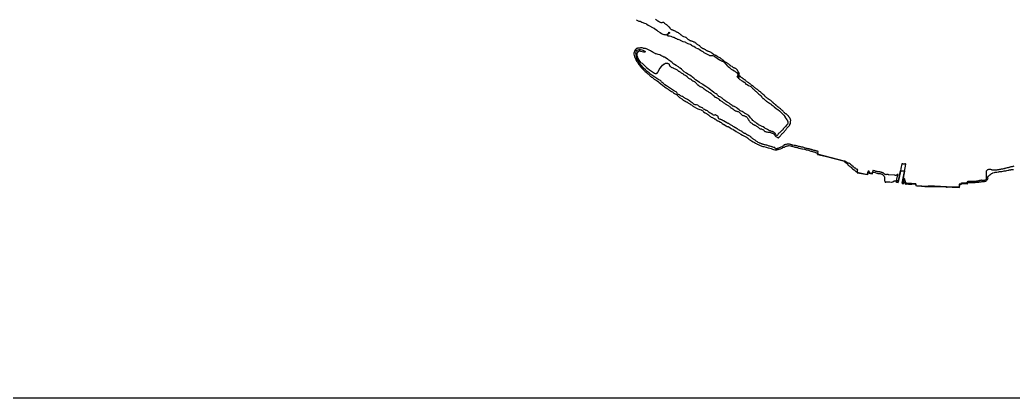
# Model space of a CAD drawing. Extents: x 0 to 800, y 146 to 730.
# Drawn here: x 288.4 to 442.8, y 146 to 204.8 of the extents above; entities that cross this region are included whole.
import ezdxf

# ---------------------------------------------------------------- set-up
doc = ezdxf.new("R2010")
doc.units = 0
doc.layers.get('0').update_dxf_attribs({"linetype": 'CONTINUOUS'})

msp = doc.modelspace()

# ---------------------------------------------------------------- linework, layer by layer
at = {"color": 7}
msp.add_lwpolyline([(0, 730), (800, 730), (800, 146), (0, 146), (0, 730)], dxfattribs=at)
at = {"color": 3}
msp.add_lwpolyline([(384.25, 204.784375), (384.315625, 204.725), (384.396875, 204.675), (384.490625, 204.634375), (384.603125, 204.590625), (384.65, 204.578125), (384.725, 204.571875), (384.825, 204.55625), (384.95, 204.509375), (385.109375, 204.428125), (385.5125, 204.25625), (385.6875, 204.190625), (385.759375, 204.15625), (385.871875, 204.08125), (386.09375, 203.95625), (386.4625, 203.721875), (386.51875, 203.6875), (386.725, 203.59375), (386.825, 203.55625), (386.953125, 203.5), (386.99375, 203.475), (387.071875, 203.409375), (387.4375, 203.15625), (387.59375, 203.0375), (387.94375, 202.8), (388.1625, 202.65625), (388.259375, 202.6), (388.371875, 202.540625), (388.4875, 202.5125), (388.6, 202.50625), (388.65, 202.496875), (388.73125, 202.471875), (388.8, 202.459375), (388.878125, 202.459375), (388.925, 202.465625), (388.971875, 202.478125), (389.04375, 202.50625), (389.096875, 202.584375), (389.13125, 202.61875), (389.24375, 202.703125), (389.259375, 202.71875), (389.26875, 202.740625), (389.26875, 202.76875), (389.259375, 202.8125), (389.284375, 202.85), (389.309375, 202.853125), (389.328125, 202.846875), (389.359375, 202.8125), (389.375, 202.790625), (389.3875, 202.74375), (389.390625, 202.696875), (389.371875, 202.68125), (389.265625, 202.653125), (389.221875, 202.6125), (389.1, 202.490625), (389.075, 202.45), (389.071875, 202.425), (389.078125, 202.35), (389.103125, 202.309375), (389.121875, 202.296875), (389.171875, 202.2875), (389.25, 202.2875), (389.325, 202.284375), (389.40625, 202.26875), (389.615625, 202.2125), (389.78125, 202.15), (389.9625, 202.096875), (390.009375, 202.075), (390.040625, 202.065625), (390.15, 202.021875), (390.3125, 201.925), (390.459375, 201.8625), (390.596875, 201.796875), (390.665625, 201.7625), (390.8375, 201.696875), (390.9875, 201.65), (391.0625, 201.61875), (391.265625, 201.49375), (391.36875, 201.45), (391.459375, 201.415625), (391.7625, 201.334375), (391.859375, 201.3), (391.953125, 201.25), (392.13125, 201.140625), (392.2375, 201.090625), (392.378125, 201.0375), (392.59375, 200.978125), (392.64375, 200.953125), (392.696875, 200.921875), (392.83125, 200.83125), (392.984375, 200.759375), (393.121875, 200.70625), (393.1625, 200.684375), (393.35625, 200.521875), (393.45, 200.459375), (393.503125, 200.43125), (393.728125, 200.34375), (393.80625, 200.31875), (393.8875, 200.2875), (393.984375, 200.23125), (394.203125, 200.071875), (394.378125, 199.96875), (394.55625, 199.846875), (394.746875, 199.703125), (394.815625, 199.653125), (394.9125, 199.6), (395.015625, 199.55), (395.14375, 199.48125), (395.225, 199.428125), (395.334375, 199.365625), (395.534375, 199.271875), (395.59375, 199.246875), (395.6625, 199.228125), (395.7625, 199.215625), (395.85625, 199.23125), (395.90625, 199.25), (395.959375, 199.25625), (396.040625, 199.25), (396.1, 199.234375), (396.228125, 199.1875), (396.34375, 199.128125), (396.45625, 199.059375), (396.80625, 198.81875), (397.175, 198.584375), (397.3, 198.509375), (397.459375, 198.428125), (397.58125, 198.378125), (397.671875, 198.334375), (397.765625, 198.275), (397.865625, 198.184375), (398.03125, 198.003125), (398.203125, 197.834375), (398.371875, 197.646875), (398.446875, 197.575), (398.525, 197.50625), (398.69375, 197.384375), (398.71875, 197.365625), (398.89375, 197.190625), (398.9625, 197.134375), (399.075, 197.0625), (399.246875, 196.98125), (399.459375, 196.85625), (399.528125, 196.809375), (399.603125, 196.746875), (399.66875, 196.70625), (399.8625, 196.6), (399.88125, 196.5875), (399.890625, 196.56875), (399.896875, 196.54375), (399.89375, 196.496875), (399.9, 196.446875), (399.909375, 196.425), (399.928125, 196.409375), (399.95, 196.409375), (399.99375, 196.425), (400.040625, 196.4125), (400.059375, 196.396875), (400.071875, 196.375), (400.10625, 196.234375), (400.10625, 196.1875), (400.1, 196.1625), (400.0625, 196.08125), (400.009375, 196.01875), (399.975, 195.953125), (399.971875, 195.90625), (399.978125, 195.88125), (399.996875, 195.8375), (400.05, 195.759375), (400.0875, 195.71875), (400.165625, 195.65625), (400.34375, 195.525), (400.7125, 195.29375), (401.08125, 195.05625), (401.125, 195.028125), (401.175, 194.98125), (401.19375, 194.9375), (401.2, 194.884375), (401.2125, 194.8375), (401.228125, 194.8125), (401.265625, 194.778125), (401.29375, 194.7625), (401.44375, 194.7125), (401.69375, 194.59375), (401.940625, 194.453125), (402.01875, 194.39375), (402.178125, 194.259375), (402.234375, 194.196875), (402.31875, 194.1125), (402.396875, 194.046875), (402.4375, 194.021875), (402.559375, 193.89375), (402.65625, 193.80625), (402.778125, 193.70625), (402.859375, 193.63125), (402.99375, 193.525), (403.3, 193.23125), (403.43125, 193.121875), (403.528125, 193.034375), (403.59375, 192.965625), (403.7625, 192.753125), (403.840625, 192.665625), (403.925, 192.578125), (403.9875, 192.53125), (404.0625, 192.4875), (404.259375, 192.31875), (404.328125, 192.25), (404.40625, 192.1875), (404.49375, 192.128125), (404.778125, 191.95625), (405.08125, 191.74375), (405.171875, 191.665625), (405.275, 191.584375), (405.340625, 191.540625), (405.503125, 191.403125), (405.65625, 191.2625), (405.984375, 191), (406.153125, 190.871875), (406.215625, 190.834375), (406.48125, 190.6375), (406.5375, 190.590625), (406.7625, 190.375), (406.953125, 190.159375), (407.096875, 190.01875), (407.16875, 189.9375), (407.296875, 189.771875), (407.340625, 189.7125), (407.409375, 189.571875), (407.453125, 189.503125), (407.503125, 189.44375), (407.525, 189.4), (407.646875, 189.234375), (407.721875, 189.1125), (407.75625, 189.046875), (407.765625, 188.996875), (407.778125, 188.875), (407.784375, 188.76875), (407.784375, 188.728125), (407.771875, 188.646875), (407.746875, 188.56875), (407.725, 188.528125), (407.684375, 188.490625), (407.6375, 188.465625), (407.596875, 188.43125), (407.46875, 188.253125), (407.375, 188.1375), (407.240625, 187.990625), (407.08125, 187.84375), (407.05, 187.80625), (407.025, 187.7625), (407, 187.7), (406.9875, 187.678125), (406.94375, 187.640625), (406.88125, 187.6), (406.8, 187.534375), (406.7625, 187.490625), (406.721875, 187.428125), (406.709375, 187.409375), (406.634375, 187.353125), (406.565625, 187.275), (406.496875, 187.228125), (406.475, 187.2125), (406.409375, 187.140625), (406.35625, 187.09375), (406.30625, 187.040625), (406.275, 187), (406.234375, 186.909375), (406.221875, 186.890625), (406.178125, 186.8375), (406.140625, 186.809375), (406.11875, 186.803125), (406.075, 186.8125), (405.9875, 186.853125), (405.94375, 186.884375), (405.928125, 186.90625), (405.89375, 187.021875), (405.8625, 187.090625), (405.828125, 187.1375), (405.721875, 187.234375), (405.65, 187.2875), (405.596875, 187.321875), (405.534375, 187.353125), (405.4, 187.4125), (405.325, 187.440625), (405.128125, 187.496875), (405.06875, 187.5125), (404.975, 187.5375), (404.778125, 187.628125), (404.603125, 187.721875), (404.228125, 187.946875), (404.146875, 187.99375), (403.928125, 188.15), (403.784375, 188.225), (403.396875, 188.3875), (403.321875, 188.415625), (403.23125, 188.465625), (403.190625, 188.49375), (402.99375, 188.6625), (402.809375, 188.809375), (402.725, 188.871875), (402.625, 188.934375), (402.559375, 188.98125), (402.45, 189.075), (402.3625, 189.159375), (402.234375, 189.303125), (402.11875, 189.41875), (401.996875, 189.546875), (401.871875, 189.690625), (401.846875, 189.759375), (401.70625, 189.896875), (401.64375, 189.94375), (401.5375, 190.015625), (401.446875, 190.075), (401.359375, 190.121875), (401.15625, 190.215625), (401.0875, 190.253125), (401.025, 190.296875), (400.890625, 190.40625), (400.81875, 190.45), (400.6625, 190.53125), (400.53125, 190.609375), (400.346875, 190.703125), (400.225, 190.79375), (400.03125, 190.93125), (399.9375, 191.009375), (399.809375, 191.121875), (399.6875, 191.203125), (399.56875, 191.275), (399.51875, 191.296875), (399.46875, 191.3125), (399.33125, 191.346875), (399.25, 191.38125), (399.178125, 191.421875), (399.13125, 191.453125), (398.98125, 191.571875), (398.84375, 191.696875), (398.7375, 191.778125), (398.653125, 191.8375), (398.56875, 191.8875), (398.45, 191.946875), (398.3625, 192.003125), (398.196875, 192.09375), (398.078125, 192.16875), (397.990625, 192.23125), (397.84375, 192.34375), (397.759375, 192.415625), (397.55625, 192.603125), (397.478125, 192.653125), (397.35, 192.7375), (397.084375, 192.8875), (397.0375, 192.925), (396.971875, 192.98125), (396.86875, 193.090625), (396.784375, 193.1625), (396.640625, 193.265625), (396.446875, 193.36875), (396.3625, 193.421875), (396.303125, 193.4625), (395.959375, 193.75), (395.83125, 193.846875), (395.496875, 194.11875), (395.35, 194.225), (395.046875, 194.396875), (394.803125, 194.55), (394.571875, 194.709375), (394.5125, 194.75625), (394.40625, 194.828125), (394.05, 195.0625), (393.675, 195.309375), (393.453125, 195.434375), (393.3875, 195.4875), (393.2375, 195.65), (393.15625, 195.73125), (393.0375, 195.8375), (392.9875, 195.875), (392.903125, 195.9375), (392.78125, 196.01875), (392.53125, 196.159375), (392.359375, 196.278125), (392.240625, 196.353125), (392.040625, 196.4875), (391.68125, 196.721875), (391.559375, 196.825), (391.23125, 197.103125), (391.04375, 197.271875), (390.96875, 197.3375), (390.809375, 197.45625), (390.428125, 197.690625), (390.14375, 197.84375), (390.05, 197.909375), (389.93125, 198.00625), (389.85625, 198.08125), (389.796875, 198.134375), (389.659375, 198.246875), (389.396875, 198.440625), (389.30625, 198.51875), (389.165625, 198.63125), (389.08125, 198.6875), (388.859375, 198.821875), (388.5875, 198.9625), (388.50625, 198.996875), (388.446875, 199.028125), (388.40625, 199.053125), (388.353125, 199.096875), (388.265625, 199.146875), (388.05, 199.24375), (387.878125, 199.315625), (387.65, 199.378125), (387.3375, 199.484375), (387.209375, 199.5125), (387.146875, 199.540625), (387.065625, 199.590625), (386.953125, 199.671875), (386.903125, 199.7), (386.859375, 199.709375), (386.8375, 199.721875), (386.6875, 199.828125), (386.6, 199.875), (386.415625, 199.959375), (386.034375, 200.140625), (385.903125, 200.21875), (385.825, 200.25), (385.7375, 200.284375), (385.678125, 200.3), (385.590625, 200.315625), (385.3625, 200.3375), (385.2875, 200.353125), (385.146875, 200.4), (385.0375, 200.425), (384.990625, 200.43125), (384.915625, 200.43125), (384.8625, 200.428125), (384.765625, 200.396875), (384.640625, 200.378125), (384.49375, 200.384375), (384.434375, 200.375), (384.346875, 200.346875), (384.278125, 200.31875), (384.2125, 200.271875), (384.121875, 200.1875), (384.084375, 200.14375), (384.00625, 200.015625), (383.953125, 199.921875), (383.925, 199.8625), (383.89375, 199.746875), (383.85625, 199.58125), (383.85, 199.50625), (383.85625, 199.421875), (383.890625, 199.259375), (383.959375, 199.05), (384.03125, 198.865625), (384.225, 198.48125), (384.315625, 198.325), (384.35625, 198.26875), (384.409375, 198.2), (384.459375, 198.11875), (384.53125, 197.96875), (384.590625, 197.89375), (384.715625, 197.7375), (384.85, 197.55625), (384.99375, 197.371875), (385.090625, 197.265625), (385.24375, 197.115625), (385.3375, 197.003125), (385.384375, 196.95625), (385.50625, 196.86875), (385.625, 196.759375), (385.75625, 196.621875), (385.921875, 196.4875), (386.075, 196.375), (386.16875, 196.29375), (386.23125, 196.23125), (386.321875, 196.134375), (386.396875, 196.04375), (386.484375, 195.965625), (386.596875, 195.8875), (386.6625, 195.846875), (386.728125, 195.8), (386.91875, 195.6375), (386.996875, 195.578125), (387.08125, 195.525), (387.234375, 195.45625), (387.31875, 195.40625), (387.4875, 195.2875), (387.659375, 195.125), (387.759375, 195.046875), (388.0125, 194.859375), (388.353125, 194.5875), (388.49375, 194.4625), (388.621875, 194.35625), (388.8625, 194.184375), (388.971875, 194.11875), (389.009375, 194.0875), (389.05625, 194.034375), (389.175, 193.978125), (389.2625, 193.925), (389.375, 193.86875), (389.553125, 193.7625), (389.70625, 193.65625), (389.83125, 193.58125), (390.015625, 193.453125), (390.184375, 193.321875), (390.25625, 193.278125), (390.36875, 193.225), (390.45625, 193.171875), (390.5125, 193.134375), (390.559375, 193.09375), (390.721875, 192.90625), (390.790625, 192.84375), (390.946875, 192.71875), (391.29375, 192.48125), (391.48125, 192.359375), (391.5875, 192.28125), (391.734375, 192.19375), (391.765625, 192.18125), (391.821875, 192.153125), (391.890625, 192.10625), (391.98125, 192.053125), (392.059375, 192.0125), (392.140625, 191.96875), (392.190625, 191.934375), (392.275, 191.865625), (392.321875, 191.834375), (392.459375, 191.76875), (392.565625, 191.709375), (392.6625, 191.640625), (392.79375, 191.559375), (392.9, 191.478125), (392.965625, 191.41875), (393.046875, 191.359375), (393.1375, 191.296875), (393.20625, 191.25625), (393.596875, 191.05), (393.7125, 190.98125), (393.78125, 190.946875), (393.965625, 190.890625), (394.096875, 190.8625), (394.2875, 190.8), (394.359375, 190.765625), (394.484375, 190.68125), (394.5625, 190.61875), (394.60625, 190.575), (394.66875, 190.4875), (394.684375, 190.46875), (394.953125, 190.315625), (395.0375, 190.271875), (395.15625, 190.221875), (395.21875, 190.190625), (395.309375, 190.134375), (395.43125, 190.040625), (395.484375, 189.9875), (395.565625, 189.8875), (395.671875, 189.790625), (395.740625, 189.746875), (395.884375, 189.675), (396.059375, 189.60625), (396.125, 189.571875), (396.309375, 189.44375), (396.35625, 189.415625), (396.4625, 189.371875), (396.515625, 189.346875), (396.540625, 189.33125), (396.665625, 189.21875), (396.790625, 189.134375), (396.840625, 189.103125), (396.91875, 189.065625), (397.05, 189.009375), (397.303125, 188.884375), (397.4, 188.825), (397.578125, 188.690625), (397.81875, 188.53125), (397.903125, 188.49375), (398.103125, 188.378125), (398.18125, 188.321875), (398.35625, 188.215625), (398.4, 188.19375), (398.446875, 188.184375), (398.5125, 188.18125), (398.553125, 188.171875), (398.60625, 188.15), (398.81875, 188.00625), (398.9375, 187.90625), (398.9875, 187.86875), (399.034375, 187.8375), (399.21875, 187.7625), (399.30625, 187.715625), (399.53125, 187.571875), (399.734375, 187.43125), (400.1, 187.209375), (400.4875, 187), (400.721875, 186.86875), (400.921875, 186.775), (401.13125, 186.653125), (401.265625, 186.584375), (401.35625, 186.53125), (401.44375, 186.465625), (401.515625, 186.415625), (401.646875, 186.309375), (401.7, 186.25625), (401.765625, 186.203125), (401.965625, 186.0875), (402.159375, 185.959375), (402.3875, 185.825), (402.48125, 185.759375), (402.590625, 185.696875), (402.775, 185.60625), (402.959375, 185.4875), (403.025, 185.45625), (403.2, 185.40625), (403.265625, 185.378125), (403.46875, 185.25), (403.496875, 185.234375), (403.9, 185.1125), (404.05625, 185.078125), (404.43125, 184.96875), (404.575, 184.94375), (404.734375, 184.9125), (404.80625, 184.896875), (405.178125, 184.778125), (405.29375, 184.725), (405.384375, 184.6875), (405.565625, 184.63125), (405.74375, 184.6), (405.96875, 184.59375), (406.075, 184.6), (406.175, 184.60625), (406.290625, 184.625), (406.43125, 184.659375), (406.625, 184.725), (406.89375, 184.846875), (407.021875, 184.915625), (407.159375, 184.965625), (407.271875, 185.009375), (407.340625, 185.04375), (407.446875, 185.109375), (407.521875, 185.146875), (407.5875, 185.171875), (407.6625, 185.184375), (407.7625, 185.209375), (407.84375, 185.221875), (407.946875, 185.228125), (408.003125, 185.225), (408.184375, 185.20625), (408.26875, 185.190625), (408.375, 185.1625), (408.44375, 185.140625), (408.546875, 185.096875), (408.759375, 185.028125), (408.859375, 185), (409.025, 184.98125), (409.196875, 184.93125), (409.3, 184.915625), (409.521875, 184.859375), (409.78125, 184.809375), (409.946875, 184.75625), (410.078125, 184.725), (410.38125, 184.66875), (410.553125, 184.61875), (410.6375, 184.596875), (410.753125, 184.58125), (411.003125, 184.50625), (411.09375, 184.4875), (411.3875, 184.390625), (411.45625, 184.3625), (411.6125, 184.328125), (411.778125, 184.271875), (411.9, 184.240625), (412.075, 184.18125), (412.275, 184.1), (412.43125, 184.03125), (412.40625, 183.875), (413.590625, 183.578125), (415.19375, 183.1625), (416.41875, 182.85), (416.534375, 182.834375), (416.546875, 182.790625), (416.6, 182.728125), (416.653125, 182.690625), (416.69375, 182.675), (416.828125, 182.58125), (416.9375, 182.484375), (417, 182.421875), (417.0625, 182.346875), (417.115625, 182.3), (417.14375, 182.2625), (417.196875, 182.178125), (417.228125, 182.14375), (417.3, 182.11875), (417.35, 182.09375), (417.371875, 182.078125), (417.45625, 181.99375), (417.509375, 181.95), (417.575, 181.909375), (417.63125, 181.8625), (417.746875, 181.746875), (417.85625, 181.646875), (418.115625, 181.45), (418.165625, 181.409375), (418.25, 181.315625), (418.303125, 181.265625), (418.359375, 181.225), (418.425, 181.1875), (418.515625, 181.16875), (418.584375, 181.1625), (418.565625, 181.021875), (419.26875, 180.890625), (420.153125, 180.71875), (420.240625, 181.13125), (420.30625, 181.146875), (420.403125, 181.14375), (420.434375, 181.146875), (420.403125, 180.96875), (420.653125, 180.925), (420.93125, 180.86875), (420.96875, 181.1125), (421.078125, 181.103125), (421.134375, 181.090625), (421.38125, 181.034375), (421.60625, 180.975), (421.790625, 180.915625), (421.840625, 180.9), (421.9125, 180.890625), (422.003125, 180.89375), (422.05, 180.890625), (422.165625, 180.875), (422.259375, 180.85), (422.303125, 180.834375), (422.409375, 180.784375), (422.50625, 180.728125), (422.571875, 180.675), (422.64375, 180.60625), (422.721875, 180.51875), (422.759375, 180.4625), (422.809375, 180.353125), (422.834375, 180.253125), (422.840625, 180.20625), (422.8375, 180.134375), (422.81875, 179.996875), (422.815625, 179.90625), (422.821875, 179.8625), (422.890625, 179.628125), (422.90625, 179.5875), (422.91875, 179.56875), (422.9375, 179.55625), (422.9875, 179.55625), (423.028125, 179.565625), (423.096875, 179.596875), (423.140625, 179.609375), (423.20625, 179.609375), (423.39375, 179.59375), (423.55625, 179.590625), (423.653125, 179.584375), (423.840625, 179.565625), (423.884375, 179.5625), (423.93125, 179.565625), (424.065625, 179.6), (424.1125, 179.61875), (424.2875, 179.728125), (424.33125, 179.75), (424.375, 179.76875), (424.446875, 179.784375), (424.634375, 179.809375), (424.66875, 179.821875), (424.734375, 179.85625), (424.68125, 179.55), (424.95625, 179.4875), (425.103125, 180.303125), (425.30625, 181.3375), (425.465625, 181.334375), (425.609375, 181.315625), (425.771875, 181.290625), (425.928125, 181.2625), (425.7875, 180.503125), (425.615625, 179.6875), (425.559375, 179.353125), (425.765625, 179.315625), (425.784375, 179.584375), (425.89375, 179.5625), (425.925, 179.55), (425.953125, 179.521875), (425.971875, 179.471875), (425.984375, 179.409375), (426.00625, 179.35625), (426.05625, 179.29375), (426.115625, 179.2625), (426.171875, 179.259375), (426.259375, 179.278125), (426.328125, 179.2875), (426.41875, 179.2875), (426.496875, 179.28125), (426.5625, 179.265625), (426.659375, 179.2375), (426.725, 179.228125), (426.828125, 179.23125), (426.884375, 179.246875), (427.090625, 179.259375), (427.45, 179.3), (427.715625, 179.296875), (427.709375, 179.059375), (427.853125, 178.990625), (428.559375, 178.953125), (429.071875, 178.903125), (430.184375, 178.896875), (430.796875, 178.88125), (431.828125, 178.85625), (432.384375, 178.821875), (432.43125, 178.8125), (432.46875, 178.796875), (432.54375, 178.8), (433.35625, 178.81875), (433.35625, 178.8), (433.340625, 178.76875), (433.415625, 178.765625), (434.459375, 178.734375), (434.496875, 179.265625), (434.7875, 179.25), (434.790625, 179.446875), (435.51875, 179.48125), (435.746875, 179.4625), (435.903125, 179.490625), (435.9875, 179.49375), (436.040625, 179.496875), (436.134375, 179.50625), (436.20625, 179.50625), (436.309375, 179.503125), (436.428125, 179.496875), (436.534375, 179.49375), (436.634375, 179.503125), (436.740625, 179.50625), (436.83125, 179.509375), (436.915625, 179.521875), (437.00625, 179.528125), (437.175, 179.528125), (437.278125, 179.534375), (437.384375, 179.54375), (437.5, 179.565625), (437.6125, 179.59375), (437.725, 179.6125), (437.84375, 179.628125), (437.953125, 179.646875), (438.096875, 179.65625), (438.221875, 179.65625), (438.384375, 179.66875), (438.615625, 179.703125), (438.634375, 179.846875), (438.640625, 179.8625), (438.68125, 179.89375), (438.778125, 179.91875), (438.81875, 179.95), (438.83125, 179.96875), (438.840625, 180.0125), (438.859375, 180.059375), (438.9375, 180.115625), (438.9375, 180.1375), (438.90625, 180.225), (438.896875, 180.275), (438.89375, 180.3), (438.896875, 180.353125), (438.909375, 180.40625), (438.925, 180.45), (438.9375, 180.46875), (438.959375, 180.4875), (439.05625, 180.553125), (439.184375, 180.671875), (439.35, 180.8), (439.384375, 180.828125), (439.478125, 180.890625), (439.63125, 180.975), (439.671875, 180.99375), (439.915625, 181.0625), (440.028125, 181.0875), (440.3125, 181.121875), (440.49375, 181.15), (440.6125, 181.184375), (440.690625, 181.196875), (440.784375, 181.2), (440.890625, 181.196875), (441.009375, 181.2), (441.0875, 181.209375), (441.284375, 181.253125), (441.415625, 181.290625), (441.55625, 181.328125), (441.6875, 181.334375), (441.840625, 181.371875), (442.071875, 181.40625), (442.16875, 181.43125), (442.26875, 181.446875), (442.44375, 181.490625), (442.5125, 181.503125), (442.6625, 181.503125), (442.784375, 181.509375), (442.878125, 181.51875)], dxfattribs=at)
at = {"color": 1}
msp.add_lwpolyline([(442.921875, 182.021875), (442.815625, 181.99375), (442.753125, 181.975), (442.678125, 181.95625), (442.55625, 181.940625), (442.46875, 181.921875), (442.384375, 181.89375), (442.296875, 181.8625), (442.225, 181.8375), (442.14375, 181.81875), (442.0625, 181.796875), (441.959375, 181.78125), (441.871875, 181.7625), (441.75625, 181.74375), (441.70625, 181.725), (441.571875, 181.6875), (441.5, 181.665625), (441.40625, 181.64375), (441.31875, 181.615625), (441.1875, 181.5875), (441.096875, 181.578125), (440.9625, 181.55), (440.86875, 181.53125), (440.684375, 181.50625), (440.6, 181.484375), (440.490625, 181.46875), (440.390625, 181.446875), (440.3125, 181.4375), (440.215625, 181.43125), (440.140625, 181.4375), (440.03125, 181.43125), (439.940625, 181.43125), (439.90625, 181.428125), (439.828125, 181.421875), (439.746875, 181.41875), (439.659375, 181.41875), (439.56875, 181.4375), (439.49375, 181.459375), (439.440625, 181.484375), (439.340625, 181.521875), (439.278125, 181.525), (439.228125, 181.53125), (439.190625, 181.540625), (439.109375, 181.54375), (439.053125, 181.534375), (438.978125, 181.5125), (438.9125, 181.49375), (438.8375, 181.45625), (438.79375, 181.409375), (438.74375, 181.3625), (438.69375, 181.309375), (438.64375, 181.265625), (438.621875, 180.4375), (438.61875, 179.890625), (438.6125, 179.8875), (438.5375, 179.86875), (438.48125, 179.85), (438.446875, 179.840625), (438.390625, 179.83125), (438.321875, 179.828125), (438.26875, 179.81875), (438.13125, 179.81875), (438.078125, 179.821875), (437.978125, 179.85), (437.909375, 179.846875), (437.846875, 179.8375), (437.71875, 179.83125), (437.640625, 179.8125), (437.6, 179.8), (437.521875, 179.784375), (437.43125, 179.765625), (437.371875, 179.734375), (437.31875, 179.71875), (437.278125, 179.70625), (437.2125, 179.696875), (437.153125, 179.690625), (437.109375, 179.696875), (437.04375, 179.68125), (436.98125, 179.678125), (436.940625, 179.678125), (436.871875, 179.671875), (436.828125, 179.66875), (436.79375, 179.66875), (436.75625, 179.659375), (436.703125, 179.653125), (436.5625, 179.653125), (436.509375, 179.65), (436.45, 179.65), (436.4, 179.64375), (436.221875, 179.64375), (436.18125, 179.65), (436.10625, 179.653125), (436.059375, 179.640625), (435.95625, 179.640625), (435.909375, 179.634375), (435.853125, 179.63125), (435.803125, 179.63125), (435.765625, 179.625), (435.728125, 179.603125), (435.69375, 179.58125), (435.665625, 179.553125), (435.65625, 179.490625), (435.65625, 179.246875), (434.49375, 179.275), (434.478125, 178.940625), (434.43125, 178.95), (434.434375, 178.753125), (432.484375, 178.809375), (432.4375, 178.846875), (429.6625, 179.00625), (429.6625, 178.896875), (428.640625, 178.940625), (427.815625, 179.00625), (427.75, 179.00625), (427.746875, 179.11875), (427.696875, 179.1375), (427.690625, 179.303125), (427.175, 179.29375), (427.003125, 179.321875), (426.440625, 179.35625), (426.315625, 179.375), (426.278125, 179.378125), (426.23125, 179.3875), (426.16875, 179.415625), (426.15625, 179.434375), (426.1375, 179.459375), (426.1125, 179.496875), (426.09375, 179.5375), (426.084375, 179.584375), (426.071875, 179.640625), (426.0625, 179.68125), (426.046875, 179.7625), (426.015625, 179.83125), (426, 179.9125), (425.990625, 179.990625), (425.98125, 180.040625), (425.953125, 180.084375), (425.925, 180.121875), (425.88125, 180.134375), (425.784375, 179.56875), (425.74375, 179.3125), (425.725, 179.29375), (425.7, 179.303125), (425.678125, 179.321875), (425.66875, 179.35), (425.66875, 179.365625), (425.659375, 179.378125), (425.55625, 179.375), (425.55625, 179.396875), (425.925, 181.209375), (426.15625, 182.35), (426.121875, 182.371875), (426.084375, 182.384375), (426.028125, 182.390625), (425.990625, 182.38125), (425.909375, 182.365625), (425.84375, 182.365625), (425.778125, 182.359375), (425.746875, 182.359375), (425.6625, 182.384375), (425.634375, 182.384375), (425.559375, 182.38125), (425.5, 182.38125), (425.359375, 181.659375), (425.284375, 181.275), (424.9625, 179.528125), (424.646875, 179.575), (424.865625, 180.465625), (424.940625, 180.859375), (424.909375, 180.821875), (424.88125, 180.775), (424.853125, 180.746875), (424.803125, 180.7), (424.765625, 180.675), (424.690625, 180.65625), (424.628125, 180.625), (424.559375, 180.6125), (424.503125, 180.60625), (424.43125, 180.621875), (423.5, 180.690625), (423.44375, 180.703125), (423.421875, 180.709375), (423.371875, 180.728125), (423.3, 180.740625), (423.23125, 180.7375), (423.15625, 180.73125), (423.121875, 180.728125), (423.1125, 180.721875), (423.04375, 180.7125), (422.98125, 180.728125), (422.928125, 180.765625), (422.88125, 180.79375), (422.840625, 180.815625), (422.759375, 180.86875), (422.7375, 180.890625), (422.690625, 180.925), (422.65625, 180.9625), (422.590625, 180.99375), (422.496875, 181.025), (422.434375, 181.034375), (422.334375, 181.06875), (422.284375, 181.090625), (422.15625, 181.128125), (422.103125, 181.134375), (422.003125, 181.146875), (421.934375, 181.1625), (421.85625, 181.175), (421.815625, 181.18125), (421.73125, 181.184375), (421.68125, 181.19375), (421.646875, 181.19375), (421.56875, 181.2), (421.509375, 181.203125), (421.459375, 181.228125), (421.425, 181.246875), (421.4, 181.26875), (421.375, 181.278125), (421.3375, 181.2875), (421.296875, 181.3), (421.21875, 181.30625), (421.15, 181.325), (421.109375, 181.3375), (421.0625, 181.35), (421.015625, 181.346875), (420.978125, 181.10625), (420.925, 180.896875), (420.428125, 180.9875), (420.44375, 181.115625), (420.459375, 181.2375), (420.446875, 181.246875), (420.40625, 181.25625), (420.384375, 181.259375), (420.35625, 181.25625), (420.334375, 181.25625), (420.309375, 181.259375), (420.26875, 181.26875), (420.246875, 181.134375), (420.165625, 180.7125), (418.58125, 181.03125), (418.5875, 181.0625), (418.575, 181.08125), (418.58125, 181.14375), (418.6625, 181.5125), (418.56875, 181.53125), (418.484375, 181.5625), (418.440625, 181.590625), (418.390625, 181.628125), (418.365625, 181.665625), (418.328125, 181.684375), (418.2875, 181.703125), (418.225, 181.734375), (418.16875, 181.778125), (418.11875, 181.834375), (418.078125, 181.890625), (418.05625, 181.909375), (418.009375, 181.95), (417.984375, 181.975), (417.940625, 181.996875), (417.884375, 182.03125), (417.840625, 182.059375), (417.80625, 182.084375), (417.78125, 182.11875), (417.759375, 182.146875), (417.7125, 182.184375), (417.665625, 182.2125), (417.621875, 182.240625), (417.590625, 182.271875), (417.56875, 182.30625), (417.540625, 182.34375), (417.50625, 182.378125), (417.384375, 182.44375), (417.340625, 182.471875), (417.30625, 182.50625), (417.253125, 182.5375), (417.153125, 182.434375), (416.678125, 182.8), (416.525, 182.828125), (412.409375, 183.88125), (412.446875, 184.05), (412.51875, 184.340625), (412.421875, 184.36875), (412.371875, 184.378125), (412.296875, 184.3875), (412.259375, 184.390625), (412.18125, 184.409375), (412.11875, 184.41875), (412.078125, 184.4375), (412.025, 184.453125), (411.903125, 184.484375), (411.815625, 184.49375), (411.75, 184.515625), (411.696875, 184.534375), (411.628125, 184.559375), (411.534375, 184.590625), (411.478125, 184.60625), (411.40625, 184.615625), (411.35, 184.6375), (411.278125, 184.665625), (411.2125, 184.68125), (411.1625, 184.69375), (411.09375, 184.709375), (411.025, 184.73125), (410.9375, 184.75), (410.859375, 184.75), (410.775, 184.759375), (410.65625, 184.7875), (410.553125, 184.815625), (410.46875, 184.834375), (410.36875, 184.88125), (410.259375, 184.921875), (410.125, 184.96875), (410, 185.003125), (409.896875, 185.0125), (409.79375, 185.04375), (409.684375, 185.059375), (409.6, 185.078125), (409.459375, 185.10625), (409.34375, 185.14375), (409.178125, 185.175), (409.09375, 185.203125), (408.990625, 185.225), (408.853125, 185.246875), (408.75, 185.2625), (408.534375, 185.315625), (408.45, 185.334375), (408.365625, 185.3625), (408.275, 185.39375), (408.146875, 185.43125), (408.034375, 185.45), (407.9125, 185.475), (407.825, 185.475), (407.66875, 185.459375), (407.540625, 185.428125), (407.409375, 185.409375), (407.30625, 185.371875), (407.2125, 185.3375), (407.175, 185.30625), (407.146875, 185.228125), (407.103125, 185.184375), (407.00625, 185.14375), (406.921875, 185.096875), (406.846875, 185.0625), (406.71875, 185.003125), (406.59375, 184.95), (406.503125, 184.9125), (406.44375, 184.875), (406.35625, 184.8375), (406.225, 184.803125), (406.14375, 184.765625), (406.053125, 184.746875), (406.040625, 184.740625), (405.940625, 184.73125), (405.884375, 184.75625), (405.825, 184.840625), (405.75625, 184.93125), (405.68125, 184.9375), (405.5875, 184.95), (405.46875, 184.984375), (405.353125, 185.034375), (405.2875, 185.053125), (405.2125, 185.0875), (405.121875, 185.096875), (405.009375, 185.134375), (404.88125, 185.153125), (404.775, 185.2), (404.684375, 185.271875), (404.54375, 185.290625), (404.44375, 185.31875), (404.26875, 185.3375), (404.178125, 185.35625), (404.075, 185.4), (403.9625, 185.421875), (403.89375, 185.446875), (403.81875, 185.46875), (403.728125, 185.484375), (403.646875, 185.53125), (403.575, 185.571875), (403.475, 185.6), (403.4, 185.63125), (403.3125, 185.678125), (403.19375, 185.734375), (403.090625, 185.815625), (403.046875, 185.8375), (402.878125, 185.940625), (402.815625, 185.98125), (402.775, 186.01875), (402.709375, 186.0625), (402.6, 186.11875), (402.503125, 186.178125), (402.475, 186.215625), (402.35625, 186.290625), (402.284375, 186.340625), (402.23125, 186.378125), (402.11875, 186.440625), (402.084375, 186.51875), (402.06875, 186.553125), (401.971875, 186.63125), (401.871875, 186.725), (401.759375, 186.75625), (401.715625, 186.809375), (401.640625, 186.828125), (401.5625, 186.840625), (401.453125, 186.921875), (401.36875, 186.975), (401.29375, 187.01875), (401.1375, 187.1125), (401.05625, 187.125), (400.959375, 187.1875), (400.796875, 187.265625), (400.71875, 187.334375), (400.675, 187.40625), (400.621875, 187.4375), (400.565625, 187.4625), (400.453125, 187.521875), (400.340625, 187.55625), (400.25, 187.6125), (400.125, 187.68125), (400.05625, 187.728125), (400.009375, 187.778125), (399.96875, 187.821875), (399.921875, 187.859375), (399.775, 187.946875), (399.684375, 187.990625), (399.64375, 188.0125), (399.540625, 188.06875), (399.409375, 188.128125), (399.275, 188.21875), (399.18125, 188.2875), (399.065625, 188.359375), (398.96875, 188.415625), (398.865625, 188.465625), (398.8125, 188.53125), (398.734375, 188.58125), (398.6125, 188.64375), (398.509375, 188.675), (398.38125, 188.740625), (398.28125, 188.778125), (398.01875, 188.909375), (397.80625, 189.059375), (397.721875, 189.096875), (397.603125, 189.178125), (397.515625, 189.215625), (397.453125, 189.24375), (397.365625, 189.278125), (397.321875, 189.30625), (397.24375, 189.3375), (397.15625, 189.365625), (397.04375, 189.41875), (397.028125, 189.50625), (396.965625, 189.646875), (396.93125, 189.73125), (396.896875, 189.821875), (396.803125, 189.884375), (396.690625, 189.93125), (396.621875, 189.953125), (396.534375, 189.990625), (396.4875, 190), (396.421875, 189.9875), (396.253125, 189.9875), (396.103125, 190.0375), (396.059375, 190.090625), (396.003125, 190.15), (395.91875, 190.190625), (395.821875, 190.2625), (395.709375, 190.290625), (395.5625, 190.359375), (395.496875, 190.4125), (395.35625, 190.578125), (395.321875, 190.6125), (395.2875, 190.634375), (395.19375, 190.7), (395.0875, 190.709375), (394.984375, 190.7375), (394.83125, 190.828125), (394.684375, 190.88125), (394.634375, 190.94375), (394.56875, 191.059375), (394.521875, 191.1125), (394.371875, 191.178125), (394.24375, 191.2), (394.14375, 191.21875), (394.059375, 191.284375), (393.959375, 191.34375), (393.9, 191.4), (393.865625, 191.465625), (393.775, 191.509375), (393.60625, 191.565625), (393.496875, 191.578125), (393.403125, 191.5875), (393.3, 191.596875), (393.228125, 191.6375), (393.153125, 191.690625), (393.103125, 191.746875), (393.071875, 191.7875), (393.021875, 191.840625), (392.971875, 191.871875), (392.9, 191.9), (392.76875, 191.9625), (392.68125, 192.04375), (392.6, 192.11875), (392.546875, 192.153125), (392.48125, 192.2), (392.3625, 192.2875), (392.240625, 192.371875), (392.16875, 192.4125), (392.059375, 192.46875), (391.878125, 192.553125), (391.78125, 192.609375), (391.709375, 192.65625), (391.628125, 192.7125), (391.603125, 192.73125), (391.54375, 192.771875), (391.490625, 192.809375), (391.44375, 192.84375), (391.3625, 192.871875), (391.21875, 192.928125), (391.14375, 192.975), (391.059375, 193.025), (390.925, 193.103125), (390.76875, 193.178125), (390.703125, 193.221875), (390.65, 193.3), (390.553125, 193.496875), (390.440625, 193.584375), (390.175, 193.69375), (389.846875, 193.90625), (389.553125, 194.08125), (389.221875, 194.309375), (388.94375, 194.503125), (388.678125, 194.6875), (388.415625, 194.909375), (388.2375, 195.046875), (388.1375, 195.13125), (388.084375, 195.221875), (387.996875, 195.33125), (387.725, 195.45625), (387.4, 195.64375), (387.10625, 195.853125), (386.7875, 196.06875), (386.4875, 196.3), (386.215625, 196.521875), (385.925, 196.74375), (385.653125, 196.990625), (385.365625, 197.278125), (385.075, 197.621875), (384.89375, 197.8125), (384.69375, 198.084375), (384.540625, 198.328125), (384.45, 198.453125), (384.346875, 198.6875), (384.296875, 198.896875), (384.234375, 199.1125), (384.1875, 199.284375), (384.1875, 199.44375), (384.1625, 199.609375), (384.2, 199.784375), (384.275, 199.9125), (384.384375, 200.059375), (384.503125, 200.1375), (384.678125, 200.1625), (384.890625, 200.1625), (385.065625, 200.134375), (385.215625, 200.08125), (385.44375, 199.978125), (385.559375, 199.91875), (385.584375, 199.853125), (385.58125, 199.784375), (385.528125, 199.746875), (385.45, 199.740625), (385.33125, 199.75625), (385.153125, 199.796875), (384.921875, 199.8625), (384.771875, 199.89375), (384.665625, 199.89375), (384.56875, 199.8625), (384.44375, 199.790625), (384.371875, 199.64375), (384.303125, 199.478125), (384.315625, 199.2375), (384.4, 198.95625), (384.475, 198.765625), (384.6125, 198.51875), (384.8625, 198.16875), (385.115625, 198.046875), (385.296875, 197.86875), (385.571875, 197.6125), (385.815625, 197.384375), (386.0375, 197.19375), (386.271875, 197.01875), (386.43125, 196.921875), (386.734375, 196.7125), (387.075, 196.484375), (387.15, 196.45625), (387.290625, 196.4375), (387.3875, 196.440625), (387.459375, 196.50625), (387.5625, 196.63125), (387.6125, 196.715625), (387.665625, 196.81875), (387.803125, 197.046875), (387.921875, 197.25), (388.11875, 197.528125), (388.31875, 197.753125), (388.48125, 197.89375), (388.5375, 197.921875), (388.590625, 197.940625), (388.7625, 198.01875), (388.88125, 198.028125), (388.95625, 198.0375), (389.009375, 198.053125), (389.090625, 198.040625), (389.153125, 198.009375), (389.20625, 197.98125), (389.265625, 197.934375), (389.31875, 197.878125), (389.35625, 197.803125), (389.3625, 197.728125), (389.4, 197.64375), (389.41875, 197.603125), (389.45625, 197.55625), (389.540625, 197.5), (389.60625, 197.459375), (389.65625, 197.43125), (389.734375, 197.39375), (389.809375, 197.35), (389.946875, 197.296875), (390.025, 197.24375), (390.096875, 197.203125), (390.278125, 197.140625), (390.39375, 197.09375), (390.49375, 197.053125), (390.59375, 196.9875), (390.696875, 196.9), (390.78125, 196.815625), (390.8375, 196.7875), (390.91875, 196.725), (390.971875, 196.6875), (391.075, 196.640625), (391.2125, 196.559375), (391.29375, 196.5125), (391.434375, 196.45625), (391.471875, 196.4125), (391.50625, 196.3625), (391.584375, 196.290625), (391.734375, 196.225), (391.790625, 196.19375), (391.8375, 196.1625), (391.890625, 196.134375), (391.971875, 196.08125), (392.009375, 196.059375), (392.065625, 196.025), (392.090625, 195.984375), (392.14375, 195.909375), (392.1875, 195.853125), (392.265625, 195.76875), (392.365625, 195.7125), (392.45625, 195.665625), (392.546875, 195.625), (392.621875, 195.590625), (392.703125, 195.53125), (392.79375, 195.45625), (392.85, 195.415625), (393.015625, 195.315625), (393.10625, 195.265625), (393.225, 195.184375), (393.2625, 195.18125), (393.309375, 195.1625), (393.353125, 195.13125), (393.44375, 195.05625), (393.503125, 195), (393.5375, 194.95625), (393.584375, 194.9), (393.640625, 194.821875), (393.69375, 194.7375), (393.753125, 194.696875), (393.825, 194.653125), (393.8625, 194.60625), (393.903125, 194.575), (393.978125, 194.521875), (394.046875, 194.475), (394.121875, 194.434375), (394.171875, 194.4125), (394.265625, 194.378125), (394.334375, 194.340625), (394.4, 194.3), (394.49375, 194.253125), (394.546875, 194.209375), (394.61875, 194.159375), (394.675, 194.103125), (394.746875, 194.05625), (394.76875, 194.034375), (394.81875, 194), (394.878125, 193.96875), (394.9375, 193.925), (394.98125, 193.89375), (395.034375, 193.846875), (395.084375, 193.809375), (395.14375, 193.771875), (395.2, 193.734375), (395.278125, 193.6875), (395.415625, 193.63125), (395.478125, 193.590625), (395.525, 193.55625), (395.596875, 193.509375), (395.65625, 193.478125), (395.71875, 193.434375), (395.76875, 193.4), (395.79375, 193.375), (395.84375, 193.334375), (395.9625, 193.25), (396.03125, 193.1875), (396.084375, 193.1125), (396.15625, 193.071875), (396.21875, 193.0125), (396.28125, 192.975), (396.3125, 192.946875), (396.346875, 192.88125), (396.3875, 192.834375), (396.43125, 192.809375), (396.503125, 192.778125), (396.565625, 192.759375), (396.65625, 192.73125), (396.70625, 192.696875), (396.7625, 192.65625), (396.859375, 192.609375), (396.971875, 192.54375), (397.025, 192.49375), (397.0875, 192.428125), (397.125, 192.384375), (397.184375, 192.315625), (397.25, 192.26875), (397.325, 192.221875), (397.3875, 192.190625), (397.490625, 192.11875), (397.578125, 192.0625), (397.640625, 192.0125), (397.734375, 191.95625), (397.85625, 191.878125), (397.946875, 191.8125), (398.046875, 191.7375), (398.16875, 191.671875), (398.25625, 191.596875), (398.328125, 191.56875), (398.421875, 191.521875), (398.50625, 191.48125), (398.565625, 191.4375), (398.659375, 191.38125), (398.715625, 191.340625), (398.79375, 191.278125), (398.859375, 191.20625), (398.91875, 191.125), (399.015625, 191.05), (399.0875, 191.028125), (399.178125, 190.971875), (399.240625, 190.9375), (399.3125, 190.8875), (399.353125, 190.8375), (399.396875, 190.775), (399.51875, 190.715625), (399.634375, 190.653125), (399.728125, 190.615625), (399.79375, 190.59375), (399.878125, 190.56875), (399.946875, 190.546875), (400.04375, 190.515625), (400.153125, 190.459375), (400.20625, 190.4125), (400.25, 190.359375), (400.334375, 190.303125), (400.4125, 190.234375), (400.515625, 190.1375), (400.575, 190.075), (400.63125, 190), (400.684375, 189.971875), (400.7125, 189.95), (400.784375, 189.93125), (400.846875, 189.925), (400.925, 189.903125), (401.028125, 189.865625), (401.109375, 189.821875), (401.171875, 189.8), (401.228125, 189.76875), (401.284375, 189.734375), (401.3375, 189.696875), (401.40625, 189.640625), (401.453125, 189.584375), (401.5125, 189.51875), (401.546875, 189.465625), (401.584375, 189.39375), (401.6625, 189.3), (401.74375, 189.15625), (401.828125, 189.025), (401.884375, 188.909375), (402.009375, 188.815625), (402.065625, 188.771875), (402.165625, 188.709375), (402.309375, 188.615625), (402.45625, 188.53125), (402.503125, 188.4875), (402.61875, 188.428125), (402.6875, 188.396875), (402.7625, 188.3625), (402.875, 188.315625), (402.940625, 188.275), (403.01875, 188.21875), (403.0875, 188.165625), (403.184375, 188.0875), (403.25625, 187.984375), (403.371875, 187.909375), (403.40625, 187.890625), (403.503125, 187.853125), (403.584375, 187.840625), (403.684375, 187.834375), (403.753125, 187.80625), (403.846875, 187.75625), (403.925, 187.71875), (404.00625, 187.671875), (404.05, 187.634375), (404.08125, 187.584375), (404.125, 187.53125), (404.225, 187.44375), (404.29375, 187.415625), (404.428125, 187.375), (404.54375, 187.35), (404.69375, 187.33125), (404.8, 187.3375), (404.871875, 187.3375), (404.99375, 187.328125), (405.078125, 187.29375), (405.171875, 187.2375), (405.178125, 187.234375), (405.253125, 187.21875), (405.3125, 187.2), (405.371875, 187.171875), (405.440625, 187.153125), (405.51875, 187.096875), (405.58125, 187.05), (405.64375, 186.990625), (405.7125, 186.925), (405.746875, 186.85625), (405.83125, 186.728125), (405.925, 186.65), (406.015625, 186.584375), (406.10625, 186.528125), (406.16875, 186.496875), (406.265625, 186.459375), (406.340625, 186.4625), (406.375, 186.5), (406.40625, 186.5375), (406.509375, 186.61875), (406.628125, 186.7375), (406.709375, 186.859375), (406.746875, 186.90625), (406.8, 186.978125), (406.871875, 187.05), (406.940625, 187.10625), (407.015625, 187.18125), (407.1, 187.253125), (407.165625, 187.3125), (407.2375, 187.390625), (407.28125, 187.44375), (407.340625, 187.5125), (407.378125, 187.56875), (407.440625, 187.625), (407.490625, 187.690625), (407.534375, 187.76875), (407.584375, 187.853125), (407.65, 187.965625), (407.728125, 188.03125), (407.84375, 188.128125), (407.946875, 188.23125), (407.990625, 188.30625), (408.03125, 188.359375), (408.0875, 188.44375), (408.125, 188.534375), (408.184375, 188.6625), (408.209375, 188.740625), (408.209375, 188.7875), (408.221875, 188.884375), (408.221875, 188.96875), (408.228125, 189.015625), (408.234375, 189.109375), (408.234375, 189.203125), (408.215625, 189.2625), (408.18125, 189.35625), (408.15625, 189.446875), (408.121875, 189.4875), (408.0875, 189.525), (408.040625, 189.590625), (408.00625, 189.675), (407.965625, 189.725), (407.934375, 189.771875), (407.909375, 189.80625), (407.878125, 189.8375), (407.796875, 189.915625), (407.75, 189.971875), (407.6875, 190.025), (407.628125, 190.08125), (407.6, 190.1), (407.55, 190.13125), (407.509375, 190.15), (407.440625, 190.1875), (407.378125, 190.21875), (407.340625, 190.2625), (407.303125, 190.3), (407.25, 190.340625), (407.19375, 190.39375), (407.178125, 190.421875), (407.125, 190.4875), (407.059375, 190.565625), (407.00625, 190.621875), (406.965625, 190.68125), (406.88125, 190.746875), (406.821875, 190.78125), (406.76875, 190.85), (406.715625, 190.9125), (406.68125, 190.9375), (406.615625, 190.98125), (406.5875, 190.99375), (406.509375, 191.075), (406.465625, 191.10625), (406.428125, 191.13125), (406.353125, 191.1875), (406.2875, 191.2125), (406.28125, 191.225), (406.225, 191.278125), (406.171875, 191.334375), (406.115625, 191.371875), (406.034375, 191.434375), (405.990625, 191.471875), (405.95625, 191.509375), (405.9125, 191.55625), (405.884375, 191.5875), (405.8375, 191.615625), (405.778125, 191.665625), (405.728125, 191.71875), (405.6375, 191.79375), (405.59375, 191.840625), (405.525, 191.878125), (405.484375, 191.91875), (405.453125, 191.95625), (405.425, 191.984375), (405.378125, 192.040625), (405.290625, 192.096875), (405.228125, 192.14375), (405.125, 192.221875), (405.034375, 192.26875), (404.971875, 192.33125), (404.903125, 192.390625), (404.85, 192.428125), (404.775, 192.440625), (404.7375, 192.459375), (404.721875, 192.4875), (404.6625, 192.53125), (404.596875, 192.596875), (404.55, 192.628125), (404.50625, 192.65625), (404.4625, 192.69375), (404.3875, 192.759375), (404.33125, 192.809375), (404.290625, 192.84375), (404.20625, 192.921875), (404.16875, 192.99375), (404.134375, 193.04375), (404.09375, 193.084375), (403.971875, 193.175), (403.915625, 193.203125), (403.8375, 193.259375), (403.778125, 193.315625), (403.7125, 193.384375), (403.6625, 193.43125), (403.63125, 193.4625), (403.578125, 193.528125), (403.53125, 193.58125), (403.440625, 193.628125), (403.3875, 193.65625), (403.34375, 193.69375), (403.296875, 193.73125), (403.209375, 193.8), (403.175, 193.821875), (403.1625, 193.846875), (403.103125, 193.875), (403.053125, 193.940625), (402.978125, 193.978125), (402.925, 194.015625), (402.8625, 194.071875), (402.771875, 194.134375), (402.7375, 194.178125), (402.671875, 194.21875), (402.625, 194.265625), (402.565625, 194.303125), (402.53125, 194.33125), (402.49375, 194.36875), (402.434375, 194.4125), (402.384375, 194.453125), (402.33125, 194.5), (402.28125, 194.53125), (402.228125, 194.565625), (402.209375, 194.59375), (402.15625, 194.621875), (402.128125, 194.65), (402.0625, 194.690625), (402.021875, 194.71875), (401.959375, 194.746875), (401.909375, 194.8125), (401.828125, 194.890625), (401.70625, 194.975), (401.653125, 195.0125), (401.615625, 195.0375), (401.5375, 195.084375), (401.40625, 195.171875), (401.309375, 195.246875), (401.265625, 195.29375), (401.18125, 195.3875), (401.13125, 195.425), (401.090625, 195.453125), (401.01875, 195.5125), (400.940625, 195.55), (400.878125, 195.60625), (400.840625, 195.628125), (400.784375, 195.65625), (400.753125, 195.69375), (400.68125, 195.740625), (400.61875, 195.778125), (400.53125, 195.840625), (400.46875, 195.9), (400.434375, 195.91875), (400.421875, 195.95), (400.396875, 195.984375), (400.353125, 196.015625), (400.290625, 196.0625), (400.1, 195.79375), (399.93125, 195.93125), (400.1, 196.1625), (400.271875, 196.375), (400.23125, 196.428125), (400.2125, 196.4875), (400.1875, 196.54375), (400.175, 196.5875), (400.128125, 196.621875), (400.08125, 196.696875), (400.06875, 196.7625), (400.003125, 196.846875), (399.95625, 196.909375), (399.9375, 196.959375), (399.925, 197.009375), (399.865625, 197.05625), (399.825, 197.103125), (399.765625, 197.15), (399.671875, 197.2125), (399.6125, 197.25), (399.571875, 197.2625), (399.515625, 197.28125), (399.428125, 197.3), (399.35625, 197.328125), (399.29375, 197.365625), (399.225, 197.4125), (399.1625, 197.4625), (399.115625, 197.50625), (398.94375, 197.590625), (398.90625, 197.621875), (398.890625, 197.65), (398.85, 197.68125), (398.78125, 197.71875), (398.7125, 197.803125), (398.65, 197.846875), (398.6, 197.903125), (398.534375, 197.94375), (398.475, 197.984375), (398.434375, 198.009375), (398.371875, 198.053125), (398.315625, 198.078125), (398.278125, 198.096875), (398.246875, 198.10625), (398.2125, 198.13125), (398.1625, 198.1625), (398.10625, 198.196875), (398.08125, 198.209375), (397.996875, 198.253125), (397.925, 198.3), (397.775, 198.453125), (397.728125, 198.490625), (397.6625, 198.5125), (397.628125, 198.55625), (397.5625, 198.60625), (397.51875, 198.659375), (397.44375, 198.71875), (397.353125, 198.778125), (397.2625, 198.85), (397.221875, 198.86875), (397.096875, 198.94375), (396.925, 199.040625), (396.875, 199.078125), (396.821875, 199.10625), (396.8, 199.125), (396.7625, 199.153125), (396.721875, 199.1625), (396.675, 199.184375), (396.625, 199.21875), (396.5375, 199.240625), (396.48125, 199.2875), (396.453125, 199.303125), (396.35625, 199.340625), (396.303125, 199.36875), (396.2375, 199.4), (396.1625, 199.446875), (396.11875, 199.490625), (395.965625, 199.609375), (395.93125, 199.6375), (395.853125, 199.690625), (395.778125, 199.7375), (395.65625, 199.784375), (395.590625, 199.80625), (395.465625, 199.871875), (395.38125, 199.9), (395.29375, 199.928125), (395.259375, 199.9375), (395.196875, 199.959375), (395.171875, 199.978125), (395.140625, 200.015625), (395.134375, 200.03125), (395.059375, 200.059375), (395.015625, 200.096875), (394.9625, 200.128125), (394.884375, 200.159375), (394.85, 200.1875), (394.815625, 200.225), (394.740625, 200.253125), (394.684375, 200.26875), (394.615625, 200.2875), (394.546875, 200.309375), (394.521875, 200.3375), (394.46875, 200.371875), (394.39375, 200.4), (394.359375, 200.41875), (394.31875, 200.45625), (394.234375, 200.53125), (394.18125, 200.609375), (394.14375, 200.65), (394.0875, 200.7125), (394.03125, 200.75), (393.996875, 200.78125), (393.89375, 200.8375), (393.809375, 200.88125), (393.753125, 200.921875), (393.71875, 200.959375), (393.659375, 201.009375), (393.609375, 201.05625), (393.553125, 201.090625), (393.521875, 201.128125), (393.45625, 201.175), (393.409375, 201.2125), (393.378125, 201.240625), (393.278125, 201.290625), (393.1875, 201.321875), (393.096875, 201.375), (393.015625, 201.415625), (392.94375, 201.425), (392.859375, 201.453125), (392.771875, 201.46875), (392.6875, 201.50625), (392.571875, 201.5375), (392.49375, 201.590625), (392.425, 201.634375), (392.36875, 201.68125), (392.315625, 201.728125), (392.221875, 201.79375), (392.14375, 201.859375), (392.090625, 201.89375), (392.03125, 201.9625), (391.959375, 202.01875), (391.91875, 202.0375), (391.803125, 202.0875), (391.6125, 202.125), (391.5125, 202.18125), (391.434375, 202.2375), (391.334375, 202.309375), (391.28125, 202.35), (391.240625, 202.3875), (391.203125, 202.41875), (391.16875, 202.453125), (391.121875, 202.503125), (391.059375, 202.56875), (390.990625, 202.615625), (390.9125, 202.6625), (390.8375, 202.709375), (390.775, 202.740625), (390.684375, 202.7875), (390.559375, 202.825), (390.50625, 202.859375), (390.409375, 202.909375), (390.35625, 202.953125), (390.290625, 203.003125), (390.165625, 203.040625), (390.09375, 203.0875), (390.034375, 203.11875), (389.95, 203.15625), (389.875, 203.184375), (389.778125, 203.2125), (389.70625, 203.221875), (389.628125, 203.26875), (389.575, 203.33125), (389.528125, 203.38125), (389.475, 203.440625), (389.465625, 203.4875), (389.4375, 203.54375), (389.425, 203.590625), (389.36875, 203.615625), (389.35, 203.653125), (389.296875, 203.7), (389.278125, 203.7125), (389.171875, 203.796875), (389.125, 203.8375), (389.075, 203.89375), (389.015625, 203.95), (388.9625, 203.9875), (388.909375, 204.015625), (388.84375, 204.05), (388.784375, 204.1), (388.725, 204.1375), (388.6875, 204.16875), (388.646875, 204.221875), (388.6, 204.26875), (388.54375, 204.309375), (388.4875, 204.34375), (388.403125, 204.346875), (388.2875, 204.34375), (388.18125, 204.334375), (388.115625, 204.334375), (387.984375, 204.34375), (387.91875, 204.375), (387.859375, 204.41875), (387.76875, 204.478125), (387.746875, 204.49375), (387.696875, 204.525), (387.63125, 204.55625), (387.565625, 204.59375), (387.5, 204.640625), (387.484375, 204.6875), (387.371875, 204.721875), (387.234375, 204.825)], dxfattribs=at)

doc.saveas('drawing.dxf')
